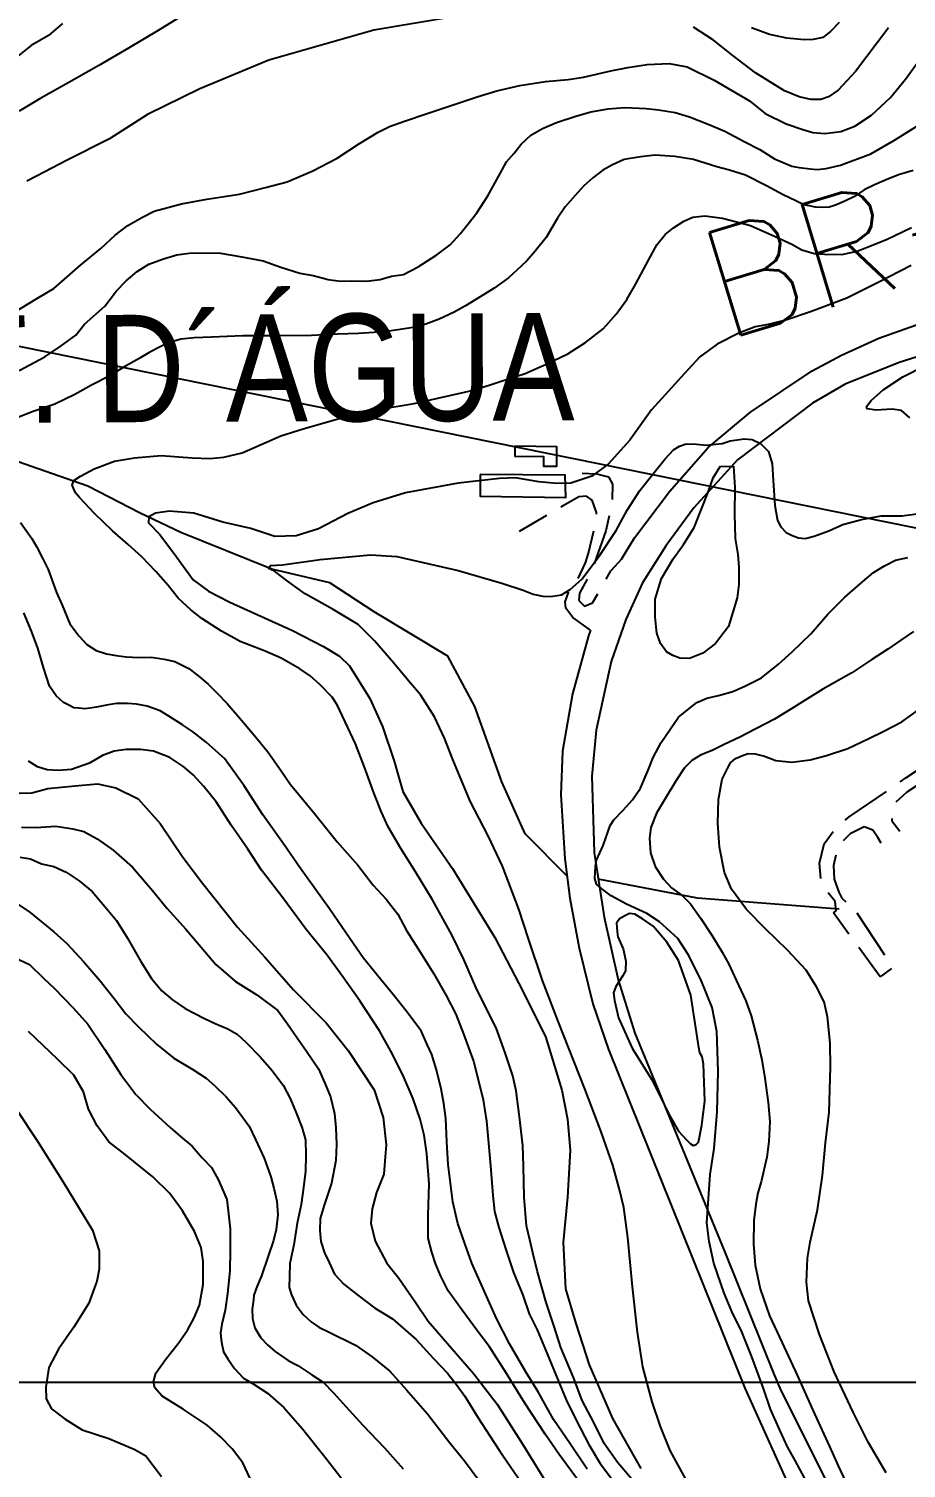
# Model space of a CAD drawing. Header units: millimetres. Extents: x 548366 to 1117317, y 7446967 to 14899125.
# Drawn here: x 552453 to 552780, y 7455383 to 7455919 of the extents above; entities that cross this region are included whole.
import ezdxf

# ---------------------------------------------------------------- set-up
doc = ezdxf.new("R2010")
doc.units = ezdxf.units.MM
doc.header["$MEASUREMENT"] = 0
doc.linetypes.add('MEIO-FIOx2', pattern=[20, 15, -5])
for name, color, linetype in [('AUTO_ESTRADA', 224, 'Continuous'), ('CURVA_INTERMEDIÁRIA', 32, 'Continuous'), ('CURVA_MESTRA', 36, 'Continuous'), ('EDIFICAÇÃO', 7, 'Continuous'), ('MALHA_TM', 8, 'Continuous'), ('RADIAIS', 222, 'Continuous'), ('RIO_PERMANENTE', 4, 'Continuous'), ('RUA_PAV_C_MEIO_FIO', 1, 'MEIO-FIOx2'), ('TXT_EST_TRAT_ÁGUA', 7, 'Continuous')]:
    doc.layers.add(name, color=color, linetype=linetype)
doc.styles.add('ROMANS', font='romans.shx')
doc.styles.add('TXT_PRAIA', font='ARIALN.TTF', dxfattribs={"height": 30})

msp = doc.modelspace()

# ---------------------------------------------------------------- linework, layer by layer
at = {"layer": 'AUTO_ESTRADA', "ltscale": 2.5}
for points in [[(552673.57, 7455721.57), (552678.36, 7455729.56), (552691.41, 7455746.73), (552705.79, 7455763.2), (552721.63, 7455776.28), (552744.56, 7455791.74), (552755.46, 7455797.58), (552769.32, 7455803.86), (552796.73, 7455813.6), (552822.12, 7455821.09), (552868.08, 7455836.07), (553076, 7455899.29), (553164.51, 7455930.46), (553189.95, 7455940.38), (553206.57, 7455948.96), (553224, 7455961.51)], [(553186.84, 7455927), (553156.99, 7455916.15), (553133.16, 7455907.13), (553115.58, 7455901.17), (552853.06, 7455819.52), (552800.14, 7455802.12), (552776.9, 7455794.87), (552756.79, 7455786.81), (552744.64, 7455779.67), (552716.78, 7455758.61), (552700.42, 7455740.75), (552690.15, 7455726.66), (552681.39, 7455712.74), (552675.21, 7455699.07), (552669.67, 7455683.48), (552664.06, 7455657.89), (552662.46, 7455640.7), (552663.33, 7455612.26), (552667.09, 7455588.19), (552672.29, 7455564.84), (552678.47, 7455545.04), (552712.04, 7455463.49), (552730.37, 7455417.73), (552732.5, 7455412.75)], [(552662.04, 7455695.09), (552661.23, 7455693.05), (552655.34, 7455671.36), (552651.57, 7455650.02), (552650.9, 7455633.78), (552652.44, 7455609.96), (552654.26, 7455595.28), (552657.77, 7455576.75), (552662.92, 7455555.95), (552668.73, 7455538.91), (552719.41, 7455412.75)]]:
    msp.add_lwpolyline(points, dxfattribs=at)
at = {"layer": 'AUTO_ESTRADA', "linetype": 'Continuous'}
for points in [[(552719.41, 7455412.75), (552772.2, 7455295.72)], [(552732.5, 7455412.75), (552776.14, 7455325.32)]]:
    msp.add_lwpolyline(points, dxfattribs=at)
at = {"layer": 'CURVA_INTERMEDIÁRIA'}
for points, elevation in [([(552465.39, 7455921.13), (552460.09, 7455916.66), (552453.63, 7455912.87), (552446.19, 7455906.92)], 120), ([(552508.37, 7455923.08), (552501.03, 7455918.52), (552489.97, 7455911.93), (552478.92, 7455905.45), (552467.75, 7455899.18), (552457.33, 7455893.24), (552449.17, 7455888.46)], 110), ([(552754.64, 7455921.51), (552751.34, 7455918.11), (552748.47, 7455915.88), (552744.86, 7455915.13), (552741.62, 7455915.04), (552735.14, 7455915.68), (552728.65, 7455916.96), (552721.95, 7455919.5)], 110), ([(552443.96, 7455811.53), (552455.98, 7455818.86), (552462.14, 7455822.4), (552472.01, 7455831.04), (552479.63, 7455837.34), (552484.98, 7455842.3), (552489.66, 7455845.92), (552494.87, 7455848.89), (552499.43, 7455851.2), (552509.64, 7455853.97), (552519.1, 7455855.67), (552531.33, 7455857.58), (552541.01, 7455860.04), (552549.03, 7455862.09), (552558.6, 7455866.24), (552567.63, 7455870.91), (552575.93, 7455876.43), (552582.94, 7455880.64), (552587.13, 7455882.76), (552592.76, 7455884.67), (552601.16, 7455887.54), (552611.26, 7455890.94), (552620.19, 7455893.91), (552627.06, 7455896.03), (552635.67, 7455898.05), (552645.24, 7455899.53), (552653.64, 7455900.28), (552659.38, 7455901.13), (552669.58, 7455903.46), (552675.92, 7455904.77), (552683.15, 7455905.84), (552691.33, 7455906.26), (552698.03, 7455904.99), (552708.03, 7455899.99), (552721.21, 7455892.35), (552727.06, 7455887.61), (552734.92, 7455883.74), (552741.09, 7455881.62), (552744.75, 7455880.54), (552749.32, 7455880.12), (552755.17, 7455880.86), (552760.38, 7455882.88), (552766.65, 7455887.02), (552773.67, 7455893.5), (552779.3, 7455900.4), (552788.34, 7455912.94)], 90), ([(552449.17, 7455791.88), (552458.74, 7455796.98), (552464.89, 7455800.99), (552470.29, 7455805.06), (552473.6, 7455809.06), (552481.15, 7455815.86), (552485.4, 7455821.49), (552489.12, 7455825.2), (552493.16, 7455828.71), (552497.52, 7455831.47), (552502.95, 7455833.49), (552507.94, 7455834.98), (552512.51, 7455835.51), (552518.47, 7455835.72), (552524.21, 7455835.61), (552532.18, 7455834.23), (552540.05, 7455832.74), (552546.69, 7455830.38), (552553.71, 7455828.15), (552558.7, 7455827.19), (552564.23, 7455825.71), (552568.8, 7455825.17), (552572.95, 7455825.28), (552578.59, 7455825.07), (552583.69, 7455825.71), (552587.84, 7455826.98), (552592.34, 7455827.66), (552597.87, 7455830.53), (552604.78, 7455834.88), (552609.78, 7455838.71), (552613.45, 7455842.74), (552616.42, 7455846.46), (552619.61, 7455850.6), (552623.76, 7455856.97), (552628.33, 7455865.26), (552630.67, 7455869.58), (552633.54, 7455872.87), (552636.2, 7455876.17), (552639.81, 7455879.46), (552644.17, 7455882.01), (552649.28, 7455884.24), (552656.51, 7455886.58), (552662.14, 7455888.17), (552668.52, 7455889.34), (552674.79, 7455889.87), (552682.77, 7455889.44), (552687.29, 7455888.95), (552693.57, 7455887.99), (552698.88, 7455886.4), (552705.79, 7455883.64), (552711.96, 7455880.98), (552719.19, 7455877.16), (552725.04, 7455874.18), (552730.57, 7455870.68), (552736.94, 7455868.02), (552739.71, 7455867.43), (552743.75, 7455867.01), (552746.35, 7455866.77), (552749.75, 7455867.09), (552755.07, 7455868.36), (552766.44, 7455872.61), (552775.16, 7455877.6), (552784.09, 7455883.19)], 80), ([(552782.18, 7455866.34), (552776.65, 7455864.75), (552772.08, 7455862.84), (552767.72, 7455861.03), (552763.89, 7455859.12), (552760.27, 7455856.68), (552756.66, 7455854.87), (552753.26, 7455853.38), (552750.92, 7455852.64), (552748.58, 7455852.53), (552745.82, 7455852.64), (552743.48, 7455853.17), (552741.41, 7455853.62), (552738.43, 7455855), (552733.71, 7455857.32), (552727.48, 7455860.63), (552719.72, 7455864.56), (552713.77, 7455866.48), (552709.09, 7455867.75), (552700.37, 7455870.41), (552693.46, 7455871.58), (552686.02, 7455872.11), (552680.64, 7455871.49), (552674.58, 7455870.43), (552670.22, 7455868.41), (552666.61, 7455866.43), (552662.89, 7455863.67), (552659.48, 7455860.69), (552656.29, 7455857.08), (552652.57, 7455852.83), (552649.7, 7455848.58), (552645.52, 7455841.43), (552641.41, 7455836.26), (552638.22, 7455832.76), (552634.61, 7455829.25), (552631.47, 7455826.32), (552626.15, 7455822.5), (552620.94, 7455819.31), (552615.41, 7455815.92), (552611.16, 7455813.58), (552605.63, 7455811.03), (552600.64, 7455809.12), (552596.7, 7455808.05), (552591.07, 7455807.1), (552585.18, 7455806.31), (552575.61, 7455805.68), (552567.74, 7455805.36), (552558.07, 7455804.93), (552545.1, 7455804.72), (552532.5, 7455804.71), (552520.81, 7455804.29), (552514.43, 7455803.97), (552509.54, 7455803.54), (552505.07, 7455802.27), (552501.78, 7455800.68), (552497.84, 7455798.66), (552493.91, 7455796.32), (552487.96, 7455793.03), (552482.75, 7455789.73), (552476.16, 7455786.34), (552469.88, 7455782.94), (552462.44, 7455779.33), (552454.38, 7455776.61), (552446.51, 7455773.42)], 70), ([(552678.77, 7455377.3), (552672.13, 7455384.99), (552667.13, 7455392.21), (552663.18, 7455400.04), (552658.93, 7455408.22), (552655.64, 7455416.82), (552650.96, 7455427.98), (552648.4, 7455435.82), (552645.42, 7455444.74), (552642.23, 7455456.11), (552640.64, 7455462.69), (552639.36, 7455468.11), (552638.19, 7455473.32), (552637.23, 7455483.92), (552637.02, 7455495.5), (552636.81, 7455503.14), (552635.53, 7455513.87), (552634.26, 7455523.54), (552633.08, 7455529.16), (552630.21, 7455537.76), (552626.92, 7455547), (552619.69, 7455561.34), (552614.87, 7455572.5), (552610.4, 7455581.63), (552603.17, 7455594.68), (552596.79, 7455605.09), (552591.37, 7455613.8), (552586.58, 7455621.87), (552584.14, 7455627.29), (552581.26, 7455634.49), (552577.85, 7455644.15), (552574.45, 7455652.76), (552570.63, 7455661.04), (552567.65, 7455667.31), (552565.73, 7455670.18), (552561.37, 7455674.72), (552557.54, 7455678.12), (552553.72, 7455680.78), (552546.75, 7455684.71), (552540.8, 7455687.26), (552531.55, 7455690.97), (552524.53, 7455694.76), (552517.3, 7455699.43), (552513.15, 7455702.72), (552508.48, 7455707.08), (552504.75, 7455711.75), (552500.08, 7455716.96), (552494.87, 7455722.41), (552489.76, 7455727.09), (552484.02, 7455732.18), (552477.22, 7455738.6), (552471.69, 7455744.54), (552470.2, 7455746.24), (552468.93, 7455749.11), (552469.56, 7455750.92), (552472.01, 7455752.51), (552477.11, 7455755.17), (552484.66, 7455758.03), (552492.21, 7455759.31), (552502.1, 7455760.16), (552513.58, 7455759.31), (552520.28, 7455759.1), (552525.38, 7455759.63), (552532.29, 7455761.22), (552541.33, 7455765.15), (552546.69, 7455767.48), (552554.99, 7455770.14), (552568.38, 7455773.96), (552582.1, 7455777.15), (552596.28, 7455779.59), (552610.1, 7455782.67), (552618.93, 7455784.69), (552628.33, 7455787.7), (552637.69, 7455790.78), (552645.45, 7455794.18), (552653.53, 7455798.11), (552660.12, 7455802.25), (552666.71, 7455807.37), (552671.61, 7455812.81), (552675.57, 7455818.34), (552678.91, 7455824.11), (552683.6, 7455833), (552686.66, 7455838.65), (552689.74, 7455842.47), (552692.93, 7455845.02), (552696.76, 7455847.46), (552700.05, 7455848.95), (552704.52, 7455849.48), (552711.11, 7455848.63), (552721.53, 7455845.87), (552730.78, 7455841.83), (552736.94, 7455838.86), (552740.67, 7455836.85), (552745.24, 7455835.47), (552749.11, 7455835.15), (552755.6, 7455835.04), (552761.34, 7455836.32), (552772.29, 7455840.67), (552781.54, 7455845.1)], 60), ([(552698.23, 7455377.51), (552691.63, 7455389.59), (552688.12, 7455398.51), (552684.93, 7455407.65), (552681.53, 7455420.71), (552679.5, 7455433.65), (552677.59, 7455450.53), (552675.88, 7455468.87), (552674.4, 7455480.13), (552672.91, 7455486.29), (552670.25, 7455495.85), (552665.99, 7455508.31), (552659.93, 7455524.31), (552650.09, 7455549.13), (552644.14, 7455564.63), (552638.92, 7455580.13), (552635.31, 7455591.18), (552629.25, 7455607.22), (552623.83, 7455618.58), (552617.12, 7455631.42), (552610.75, 7455646.92), (552607.56, 7455654.89), (552603.94, 7455662.82), (552598.69, 7455671), (552594.22, 7455676.32), (552588.8, 7455682.9), (552581.57, 7455691.19), (552575.51, 7455697.24), (552566.16, 7455702.87), (552555.74, 7455708.61), (552549.57, 7455713.17), (552544.25, 7455717.06), (552542.02, 7455718.12), (552542.76, 7455719.18), (552547.23, 7455719.5), (552561.26, 7455721.41), (552580.08, 7455723.22), (552589.86, 7455722.58), (552598.09, 7455720.67), (552612.76, 7455717.37), (552629.03, 7455712.59), (552636.9, 7455710.04), (552640.67, 7455708.51), (552644.92, 7455707.66), (552648.01, 7455707.76), (552651.19, 7455708.27), (552654.46, 7455710.29), (552658.82, 7455714.17), (552665.21, 7455722.7), (552671.6, 7455732.32), (552675.7, 7455739.86), (552680.38, 7455747.15), (552685.21, 7455753.21), (552689.85, 7455758.98), (552692.94, 7455762.27), (552695.17, 7455763.65), (552697.61, 7455764.5), (552701.44, 7455764.36), (552705.13, 7455764.02), (552710.98, 7455764.72), (552714.03, 7455765.66), (552719.18, 7455766.36), (552722.22, 7455766.12), (552725.26, 7455764.72), (552728.34, 7455761.63), (552729.64, 7455757.09), (552730.04, 7455750.9), (552730.68, 7455741.56), (552731.63, 7455736.03), (552732.91, 7455733.59), (552734.82, 7455731.57), (552736.84, 7455730.51), (552739.4, 7455729.55), (552741.95, 7455729.34), (552745.35, 7455730.19), (552750.7, 7455732.16), (552756.02, 7455734.5), (552762.93, 7455736.31), (552770.27, 7455737.69), (552777.92, 7455737.69), (552783.66, 7455738.45)], 40), ([(552449.7, 7455735.29), (552453.96, 7455729.23), (552455.66, 7455726.26), (552458.08, 7455721.67), (552460.02, 7455717.76), (552463.1, 7455709.15), (552465.23, 7455704.48), (552468.08, 7455697.52), (552471.58, 7455692.84), (552474.46, 7455689.8), (552477.86, 7455687.57), (552481.79, 7455686.3), (552485.3, 7455685.66), (552489.02, 7455685.24), (552493.81, 7455684.92), (552498.38, 7455685.13), (552503.27, 7455684.39), (552507.2, 7455683.43), (552512.41, 7455680.88), (552516.35, 7455677.8), (552519.64, 7455675.04), (552523.04, 7455671.54), (552526.66, 7455667.82), (552532.72, 7455660.7), (552536.76, 7455655.97), (552541.86, 7455649.81), (552546.75, 7455642.69), (552550.32, 7455637.67), (552559.15, 7455626.86), (552567.66, 7455616.35), (552575.31, 7455607.64), (552581.05, 7455600.2), (552585.84, 7455594.89), (552590.2, 7455589.37), (552593.5, 7455583.33), (552598.71, 7455575.05), (552603.7, 7455567.08), (552608.27, 7455559.01), (552611.89, 7455552.1), (552614.76, 7455544.46), (552618.41, 7455534.57), (552620.32, 7455527.24), (552622.03, 7455520.14), (552623.31, 7455512.28), (552623.94, 7455505.48), (552624.69, 7455495.6), (552625.65, 7455484.56), (552626.29, 7455478.63), (552627.88, 7455472.68), (552630.43, 7455464.39), (552633.3, 7455455.9), (552636.81, 7455447.5), (552639.15, 7455440.49), (552642.13, 7455434.55), (552645.85, 7455425.64), (552649.04, 7455417.78), (552652.98, 7455408.43), (552656.8, 7455400.68), (552661.38, 7455391.76), (552665.64, 7455384.78), (552670.21, 7455378.62)], 70), ([(552744.31, 7455374.57), (552738.25, 7455385.83), (552735.34, 7455390.95), (552732.59, 7455396.95), (552729.06, 7455405.03), (552726.45, 7455412.73), (552722.13, 7455424.47), (552718.08, 7455434.38), (552714.94, 7455440.51), (552711.79, 7455448.17), (552707.89, 7455459.31), (552706.18, 7455467.49), (552705.33, 7455474.4), (552705.76, 7455481.62), (552706.58, 7455492.39), (552708.04, 7455502.07), (552709.21, 7455515.74), (552709.53, 7455530.82), (552709.1, 7455545.69), (552707.29, 7455554.59), (552703.14, 7455565), (552698.36, 7455574.35), (552694.53, 7455580.3), (552687.73, 7455586.46), (552682.94, 7455589.54), (552675.39, 7455593.04), (552669.65, 7455596.12), (552666.15, 7455598.78), (552664.23, 7455600.48), (552663.59, 7455602.6), (552663.8, 7455607.15), (552664.2, 7455609.46), (552666.7, 7455614.94), (552669.33, 7455622.39), (552670.65, 7455624.48), (552674.01, 7455627.97), (552677.6, 7455631.92), (552680.62, 7455636.24), (552683.52, 7455643.03), (552685.37, 7455647.67), (552688.26, 7455653.29), (552691.81, 7455658.38), (552694.74, 7455662.68), (552698.57, 7455665.86), (552701.55, 7455668.2), (552705.27, 7455669.79), (552709.63, 7455670.75), (552714.94, 7455672.34), (552719.51, 7455674.26), (552725.68, 7455677.44), (552731.95, 7455682.52), (552737.06, 7455687.08), (552744.01, 7455693.77), (552750.39, 7455701.07), (552756.55, 7455707.34), (552762.4, 7455712.44), (552767.4, 7455716.58), (552771.54, 7455719.1), (552775.58, 7455721.22), (552780.15, 7455722.18)], 30), ([(552660.75, 7455382.65), (552654.36, 7455392.07), (552648.19, 7455401.1), (552642.45, 7455411.41), (552638.09, 7455418.63), (552631.82, 7455429.36), (552627.03, 7455438.69), (552622.85, 7455447.98), (552617.85, 7455459.34), (552615.19, 7455466.65), (552612.64, 7455474.08), (552610.73, 7455482.16), (552609.02, 7455496.07), (552608.49, 7455504.54), (552608.06, 7455513.25), (552607.32, 7455518.88), (552606.36, 7455524.3), (552604.66, 7455531.31), (552602.85, 7455537.04), (552601.15, 7455540.84), (552598.92, 7455545.94), (552593.18, 7455553.48), (552588.39, 7455559.54), (552583.82, 7455565.17), (552577.34, 7455573.14), (552570.96, 7455582.27), (552564.79, 7455591.39), (552553.94, 7455606.36), (552547.71, 7455615.53), (552539.95, 7455626.37), (552533.04, 7455637.17), (552528.89, 7455642.91), (552525.7, 7455647.37), (552522.41, 7455650.13), (552518.9, 7455653.42), (552513.8, 7455657.35), (552510.07, 7455659.85), (552504.97, 7455663.14), (552501.67, 7455665.06), (552496.89, 7455666.86), (552492.85, 7455667.6), (552489.55, 7455667.82), (552485.41, 7455667.82), (552481.79, 7455667.18), (552478.07, 7455666.44), (552475.52, 7455666.12), (552473.61, 7455665.8), (552471.48, 7455666.12), (552469.57, 7455666.22), (552467.68, 7455667.22), (552465.66, 7455668.17), (552463, 7455670.72), (552460.55, 7455674.23), (552458.32, 7455681.22), (552456.19, 7455688.44), (552453.85, 7455694.81), (552450.98, 7455701.61)], 80), ([(552782.28, 7455694.7), (552777.6, 7455691.4), (552772.71, 7455688), (552766.76, 7455684.18), (552759.32, 7455679.19), (552748.54, 7455673.19), (552741.95, 7455669.05), (552736.63, 7455665.76), (552730.46, 7455661.93), (552723.55, 7455658.43), (552717.6, 7455655.24), (552711.75, 7455652.59), (552707.5, 7455650.46), (552702.93, 7455648.55), (552699.74, 7455646.64), (552696.97, 7455643.88), (552693.85, 7455639.17), (552689.91, 7455632.51), (552686.63, 7455627.02), (552684.52, 7455621.67), (552683.98, 7455617.67), (552684.32, 7455612.25), (552686.02, 7455607.05), (552689.21, 7455602.37), (552692.19, 7455599.21), (552696.13, 7455596.34), (552699.21, 7455593.26), (552703.14, 7455587.73), (552707.18, 7455581.47), (552711.01, 7455575.2), (552713.46, 7455570.74), (552716.22, 7455564.79), (552719.83, 7455557.04), (552721.86, 7455551.43), (552724.2, 7455542.4), (552725.79, 7455535.07), (552726.96, 7455528.27), (552728.13, 7455519.24), (552728.77, 7455512.13), (552728.45, 7455504.73), (552727.71, 7455498.88), (552725.58, 7455489.64), (552724.3, 7455485.61), (552723.56, 7455481.36), (552722.82, 7455475.3), (552722.71, 7455466.4), (552723.35, 7455458.65), (552725.16, 7455449.83), (552728.67, 7455439.74), (552733.34, 7455429.65), (552738.98, 7455417.68), (552745.36, 7455403.23), (552750.99, 7455391.01), (552754.19, 7455383.91), (552758.87, 7455374.04)], 20), ([(552772.1, 7455381.3), (552765.36, 7455392.73), (552759.82, 7455403.87), (552752.8, 7455418.84), (552747.27, 7455432.84), (552743.23, 7455445.37), (552742.49, 7455452.27), (552742.81, 7455461.2), (552743.76, 7455467.14), (552746.52, 7455479.23), (552748.44, 7455491.98), (552749.55, 7455504.16), (552750.88, 7455515.63), (552751.41, 7455532.42), (552751.31, 7455541.34), (552750.24, 7455551.11), (552749.07, 7455556.72), (552746.2, 7455562.24), (552742.37, 7455568.51), (552735.36, 7455575.94), (552727.17, 7455583.91), (552720.05, 7455591.13), (552714.52, 7455598.67), (552711.86, 7455604.82), (552710.05, 7455614.27), (552709.41, 7455623.3), (552709.67, 7455632.05), (552710.99, 7455639.68), (552712.96, 7455643.6), (552714.09, 7455645.71), (552716.01, 7455647.3), (552718.56, 7455648.47), (552720.68, 7455649.22), (552723.34, 7455649.11), (552726.74, 7455648.15), (552731, 7455646.56), (552736.95, 7455646.03), (552743.86, 7455646.88), (552749.85, 7455648.41), (552757.83, 7455651.07), (552765.59, 7455654.78), (552771.01, 7455657.33), (552777.92, 7455660.94), (552784.09, 7455665.41)], 10), ([(552657.56, 7455378.3), (552650.33, 7455388.07), (552645.11, 7455395.69), (552637.56, 7455407.16), (552630.65, 7455418.2), (552624.34, 7455428.22), (552620.09, 7455433.85), (552613.81, 7455442.35), (552608.92, 7455449.04), (552606.16, 7455454.78), (552604.24, 7455459.24), (552602.86, 7455463.46), (552601.58, 7455468.67), (552601.58, 7455477.27), (552601.9, 7455488.95), (552601.05, 7455500.11), (552600.09, 7455507.09), (552598.6, 7455513.04), (552595.94, 7455520.58), (552592.12, 7455529.5), (552587.65, 7455538.32), (552583.4, 7455545.84), (552576.06, 7455557.1), (552569.79, 7455566.02), (552563.83, 7455574.2), (552556.07, 7455583.65), (552547.39, 7455595.46), (552539.42, 7455605.76), (552534.31, 7455613.51), (552528.15, 7455622.54), (552522.62, 7455631.22), (552517.84, 7455637.06), (552514.11, 7455641.1), (552510.5, 7455644.18), (552505.29, 7455647.69), (552499.23, 7455650.02), (552494.34, 7455650.66), (552489.02, 7455650.66), (552484.56, 7455650.02), (552480.2, 7455648.43), (552475.42, 7455645.56), (552468.74, 7455643.26), (552463.75, 7455642.84), (552459.6, 7455643.15), (552455.99, 7455644.22), (552452.69, 7455646.34)], 90), ([(552450.14, 7455621.7), (552455.45, 7455621.59), (552462.9, 7455622.12), (552469.17, 7455621.17), (552473.29, 7455620.2), (552478.29, 7455617.44), (552484.24, 7455613.19), (552491.36, 7455606.82), (552498.81, 7455598.11), (552504.33, 7455591.42), (552511.24, 7455583.79), (552516.99, 7455577), (552522.51, 7455570.62), (552529.74, 7455564.25), (552537.72, 7455559.26), (552545.58, 7455553.42), (552549.2, 7455548.55), (552552.71, 7455543.35), (552556.18, 7455538.32), (552560.65, 7455531.73), (552562.99, 7455526.42), (552565.11, 7455521.32), (552566.6, 7455515.16), (552567.13, 7455509.74), (552567.45, 7455503.58), (552567.14, 7455497.56), (552565.54, 7455489.17), (552562.78, 7455480.99), (552561.34, 7455476.05), (552561.23, 7455471.49), (552561.55, 7455467.45), (552562.93, 7455463.2), (552564.63, 7455459.59), (552566.71, 7455455.2), (552570.12, 7455451.59), (552575.33, 7455447.45), (552581.49, 7455442.77), (552588.19, 7455438.63), (552597.12, 7455430.88), (552603.49, 7455423.91), (552608.7, 7455418.39), (552612.31, 7455413.82), (552615.18, 7455409.79), (552620.2, 7455401.8), (552624.55, 7455395.01), (552628.28, 7455389.27), (552637.57, 7455375.83)], 110), ([(552449.61, 7455610.54), (552453.43, 7455609.91), (552457.58, 7455608.1), (552462.15, 7455607.15), (552466.73, 7455605.05), (552471.51, 7455601.75), (552476.37, 7455597.79), (552481.16, 7455592.27), (552485.41, 7455586.98), (552489.56, 7455580.4), (552494.55, 7455571.69), (552498.49, 7455565.42), (552502.31, 7455560.85), (552506.35, 7455557.45), (552511.03, 7455554.16), (552518.26, 7455550.44), (552522.2, 7455548.66), (552526.98, 7455546.64), (552530.39, 7455544.62), (552533.79, 7455541.54), (552539.1, 7455536.13), (552543.36, 7455531.24), (552547.5, 7455525.72), (552550.27, 7455520.41), (552552.39, 7455515.41), (552554.53, 7455510.01), (552555.8, 7455505.34), (552556.02, 7455499.6), (552555.91, 7455493.66), (552555.06, 7455487.6), (552554.21, 7455481.23), (552552.72, 7455474.22), (552551.55, 7455466.15), (552549.96, 7455459.27), (552549.85, 7455454.39), (552549.75, 7455450.35), (552550.6, 7455447.59), (552552.41, 7455443.66), (552554.96, 7455440.26), (552557.93, 7455437.5), (552560.8, 7455435.58), (552564.42, 7455433.78), (552574.47, 7455428.8), (552580.63, 7455424.45), (552587.22, 7455419.13), (552593.5, 7455412.12), (552601.26, 7455403.2), (552609.66, 7455392.47), (552615.08, 7455385.78), (552620.41, 7455378.54)], 120), ([(552444.08, 7455596.23), (552453.33, 7455589.96), (552462.16, 7455582.74), (552466.94, 7455578.38), (552473.21, 7455571.69), (552479.35, 7455564.57), (552484.56, 7455557.98), (552488.92, 7455552.25), (552493.71, 7455547.39), (552500.41, 7455540.91), (552506.78, 7455535.7), (552513.91, 7455531.45), (552518.9, 7455528.27), (552522.09, 7455525.4), (552526.35, 7455521.36), (552529.75, 7455517.33), (552534.85, 7455510.42), (552537.2, 7455505.45), (552540.49, 7455498.44), (552542.94, 7455491.53), (552544.11, 7455487.28), (552545.17, 7455482.4), (552545.6, 7455477.3), (552544.96, 7455471.88), (552543.9, 7455467.74), (552541.99, 7455461.93), (552539.44, 7455454.7), (552537.73, 7455450.56), (552536.56, 7455447.48), (552536.46, 7455445.68), (552536.03, 7455442.17), (552536.14, 7455438.77), (552536.99, 7455435.27), (552539.22, 7455431.55), (552541.67, 7455428.89), (552544.54, 7455426.45), (552549.43, 7455423.16), (552552.94, 7455421.27), (552558.15, 7455417.76), (552562.4, 7455415), (552566.34, 7455410.96), (552570.85, 7455405.96), (552577.23, 7455399.06), (552585.31, 7455390.56), (552592.22, 7455382.72)], 130), ([(552694.74, 7455572.12), (552690.39, 7455578.92), (552685.28, 7455584.87), (552681.35, 7455587.63), (552678.48, 7455589.33), (552676.46, 7455589.65), (552674.97, 7455588.9), (552672.84, 7455587.63), (552671.63, 7455586), (552671.78, 7455584.55), (552671.89, 7455582.74), (552672.21, 7455580.94), (552674.12, 7455576.47), (552675.18, 7455571.8), (552675.08, 7455568.19), (552673.93, 7455566.2), (552671.42, 7455562.37), (552670.58, 7455560.04), (552670.93, 7455557.16), (552672.42, 7455550.79), (552677.52, 7455539.43), (552684.75, 7455527.85), (552691.66, 7455514.04), (552694.75, 7455508.55), (552697.72, 7455505.26), (552699.21, 7455503.77), (552700.28, 7455503.24), (552701.34, 7455503.56), (552702.19, 7455504.41), (552703.47, 7455510.75), (552704.53, 7455519.88), (552704.1, 7455533.48), (552703.57, 7455536.24), (552702.72, 7455537.73), (552702.3, 7455539.64), (552701.02, 7455548.67), (552699.32, 7455559.16), (552694.74, 7455572.12)], 40), ([(552447.27, 7455573.39), (552453.01, 7455570.63), (552458.44, 7455565.35), (552462.26, 7455561.73), (552469.28, 7455554.41), (552474.81, 7455548.35), (552481.06, 7455538.99), (552487.12, 7455529.65), (552492.64, 7455522.21), (552497.96, 7455516.69), (552505.4, 7455509.89), (552509.24, 7455506.51), (552513.6, 7455502.9), (552517.32, 7455498.65), (552520.82, 7455495.04), (552523.27, 7455490.58), (552524.65, 7455487.39), (552526.52, 7455483.11), (552527.1, 7455478.79), (552527.84, 7455472.09), (552527.84, 7455464.02), (552527.63, 7455456.51), (552526.78, 7455448.01), (552525.93, 7455441.85), (552524.66, 7455436.65), (552524.23, 7455433.46), (552524.44, 7455430.8), (552524.76, 7455428.68), (552525.3, 7455426.34), (552526.89, 7455423.69), (552529.44, 7455420.1), (552532.74, 7455416.49), (552536.35, 7455414.36), (552541.67, 7455410.96), (552547.84, 7455405.55), (552554.75, 7455397.69), (552563.04, 7455387.28), (552569.1, 7455379.44)], 140), ([(552448.23, 7455516.61), (552455.99, 7455504.82), (552465.67, 7455489.42), (552471.62, 7455479.65), (552476.52, 7455471.7), (552478.96, 7455463.95), (552478.97, 7455457.16), (552478.09, 7455452.6), (552475.15, 7455444.5), (552469.56, 7455435.52), (552463.87, 7455427.33), (552460.24, 7455420.54), (552459.08, 7455413.21), (552459.29, 7455408.85), (552461.21, 7455405.13), (552466.31, 7455401.2), (552472.69, 7455397.27), (552482.58, 7455394.09), (552492.23, 7455389.93), (552496.38, 7455387.62), (552502.23, 7455379.95)], 160)]:
    msp.add_lwpolyline(points, dxfattribs=dict(at, elevation=elevation))
at = {"layer": 'CURVA_INTERMEDIÁRIA', "elevation": 40}
msp.add_lwpolyline([(552715.21, 7455756.17), (552715.79, 7455748.28), (552715.61, 7455738.35), (552715.9, 7455729.25), (552716.86, 7455723.3), (552717.28, 7455718.5), (552717.26, 7455712.14), (552716.63, 7455707.18), (552713.35, 7455696.52), (552708.56, 7455690.16), (552703.88, 7455686.55), (552698.89, 7455684.64), (552695.27, 7455684.75), (552692.62, 7455685.7), (552690.28, 7455687.08), (552688.04, 7455690.16), (552686.66, 7455693.99), (552686.13, 7455700.04), (552686.13, 7455706.73), (552688.47, 7455714.38), (552692.83, 7455721.71), (552696.66, 7455727.01), (552700.55, 7455733.33), (552703.51, 7455740.62), (552705.78, 7455746.51), (552707.71, 7455751.86), (552710.28, 7455756.07), (552710.28, 7455756.07)], close=True, dxfattribs=at)
at = {"layer": 'CURVA_MESTRA'}
for points, elevation in [([(552610.83, 7455923.53), (552581.34, 7455918.63), (552557, 7455911.73), (552542.22, 7455907.41), (552516.45, 7455896.74), (552496.99, 7455887.21), (552482.83, 7455878.2), (552466.8, 7455870.11), (552458.72, 7455865.9), (552452.04, 7455862.33)], 100), ([(552773.03, 7455919.49), (552760.7, 7455903.19), (552754.23, 7455896.28), (552750.63, 7455893.84), (552747.76, 7455892.83), (552744.03, 7455892.82), (552739.73, 7455893.82), (552734.27, 7455895.97), (552723.38, 7455902.7), (552715.06, 7455909.15), (552707.81, 7455914.94), (552700.37, 7455919.72)], 100), ([(552781.37, 7455830.93), (552768.85, 7455824.45), (552757.51, 7455818.79), (552743.96, 7455813.69), (552735.14, 7455810.72), (552728.12, 7455809.02), (552723.34, 7455808.17), (552717.19, 7455805.72), (552709.2, 7455801.62), (552702.71, 7455796.91), (552696.97, 7455790.75), (552689.74, 7455782.85), (552684.77, 7455777.24), (552676.66, 7455765.95), (552668.52, 7455756.95), (552662.46, 7455752.49), (552654.7, 7455749.94), (552649.49, 7455749.73), (552642.75, 7455750.41), (552634.12, 7455751.9), (552628.07, 7455751.68), (552612.66, 7455749.91), (552593.05, 7455746.34), (552581.04, 7455742.55), (552571.58, 7455738.62), (552560.74, 7455732.83), (552552.33, 7455730.23), (552544.46, 7455730.02), (552535.48, 7455733.03), (552525.06, 7455735.37), (552514.22, 7455738.77), (552505.18, 7455739.51), (552499.97, 7455738.66), (552497.52, 7455737.39), (552497.42, 7455735.16), (552501.56, 7455730.8), (552507.84, 7455722.41), (552514, 7455713.91), (552519.75, 7455709.63), (552527.72, 7455705.59), (552550.95, 7455695.01), (552562.54, 7455689.06), (552568.5, 7455685.45), (552572.22, 7455681.84), (552579.87, 7455669.64), (552584.55, 7455659.24), (552588.81, 7455646.38), (552592.1, 7455635.02), (552598.91, 7455623.25), (552610.61, 7455606.36), (552626.38, 7455580.66), (552635.32, 7455563.57), (552645.2, 7455543.81), (552651.27, 7455523.75), (552653.39, 7455513.02), (552654.46, 7455501.44), (552653.39, 7455483.92), (552651.8, 7455467.05), (552652.65, 7455449.84), (552656.59, 7455436.88), (552661.48, 7455421.5), (552670.21, 7455401.56), (552680.68, 7455382.9)], 50), ([(552780.89, 7455774.18), (552777.84, 7455776.96), (552774.35, 7455777.4), (552768.44, 7455777.05), (552765.04, 7455777.58), (552764.77, 7455778.48), (552766.47, 7455780.62), (552770.95, 7455784.65), (552778.29, 7455789.51), (552786.35, 7455793.54)], 50), ([(552449.16, 7455634.44), (552453.9, 7455634.6), (552459.93, 7455636.17), (552470.1, 7455637.14), (552478.39, 7455637.84), (552485.2, 7455636.35), (552493.49, 7455632.31), (552501.68, 7455623.18), (552510.18, 7455610.54), (552517.52, 7455600.87), (552530.49, 7455584.54), (552540.69, 7455573.28), (552551.39, 7455561.13), (552563.51, 7455548.92), (552571.7, 7455538.53), (552581.38, 7455523.87), (552584.78, 7455513.57), (552585.95, 7455503.48), (552585.53, 7455498.94), (552585, 7455492.57), (552582.34, 7455485.66), (552580.64, 7455479.61), (552580.21, 7455474.3), (552581.81, 7455467.5), (552586.17, 7455459.34), (552590.64, 7455453.82), (552596.7, 7455445.01), (552601.59, 7455437.78), (552610.29, 7455427.53), (552618.6, 7455418.16), (552627.21, 7455406.8), (552636.82, 7455391.86), (552645.33, 7455377.85)], 100), ([(552536.14, 7455377.31), (552532.53, 7455384.94), (552528.59, 7455390.25), (552524.23, 7455394.71), (552519.24, 7455398.96), (552510.31, 7455405.02), (552502.44, 7455409.8), (552499.68, 7455412.98), (552499.25, 7455415.11), (552500.07, 7455418.43), (552503.75, 7455423.51), (552508.42, 7455429.44), (552511.95, 7455434.39), (552514.35, 7455439.05), (552516.36, 7455443.66), (552517.75, 7455451.41), (552517.75, 7455460.01), (552517, 7455465.19), (552514.45, 7455471.14), (552510.09, 7455478.79), (552505.3, 7455485.26), (552499.03, 7455491.53), (552488.72, 7455499.82), (552482.66, 7455504.49), (552478.32, 7455510.56), (552475.03, 7455516.72), (552473.11, 7455523.18), (552469.6, 7455529.34), (552463.54, 7455535.39), (552452.69, 7455545.59)], 150)]:
    msp.add_lwpolyline(points, dxfattribs=dict(at, elevation=elevation))
at = {"layer": 'EDIFICAÇÃO', "ltscale": 2.5}
for points in [[(552633.82, 7455763.68), (552633.82, 7455759.93), (552644.51, 7455759.79), (552644.51, 7455756.19), (552649.51, 7455756.19), (552649.51, 7455763.4)], [(552620.84, 7455753.11), (552620.84, 7455745.09), (552652.76, 7455744.52), (552652.57, 7455752.83)]]:
    msp.add_lwpolyline(points, close=True, dxfattribs=at)
at = {"layer": 'MALHA_TM'}
msp.add_lwpolyline([(549360, 7455415), (559365, 7455415)], dxfattribs=at)
at = {"layer": 'RADIAIS', "linetype": 'Continuous', "ltscale": 2.5}
msp.add_lwpolyline([(559262.31, 7454419.92), (549465.15, 7456405.57)], dxfattribs=at)
for radius in [4998.2, 3998.56, 2998.91, 1999.28]:
    msp.add_circle((554363.71, 7455412.75), radius, dxfattribs=at)
at = {"layer": 'RIO_PERMANENTE'}
for points in [[(552653.25, 7455603.45), (552637.63, 7455619.25), (552628.98, 7455638.67), (552618.9, 7455666.73), (552608.81, 7455685.44), (552581.43, 7455701.99), (552564.86, 7455712.78), (552543.25, 7455717.82), (552509.39, 7455731.49), (552494.26, 7455738.68), (552474.8, 7455748.75), (552445.98, 7455758.83)], [(552754.61, 7455591.16), (552701.9, 7455595.37), (552664.87, 7455602.42)]]:
    msp.add_lwpolyline(points, dxfattribs=at)
at = {"layer": 'RUA_PAV_C_MEIO_FIO', "ltscale": 1.25, "flags": 128}
for points in [[(552770.3, 7455615.77), (552769.04, 7455617.87), (552767.17, 7455620.65), (552763.97, 7455621.86), (552758.66, 7455619.25), (552754.17, 7455614.76), (552752.44, 7455607.51), (552752.79, 7455602.33), (552754.52, 7455597.5), (552755.56, 7455595.29), (552757.28, 7455593.7), (552758.66, 7455593.7), (552774.57, 7455569.53), (552769.85, 7455565.98), (552752.44, 7455589.9), (552753.48, 7455590.59), (552753.13, 7455594.04), (552748, 7455600.39), (552747.31, 7455608.33), (552749.04, 7455615.58), (552753.53, 7455621.8), (552758.38, 7455625.6), (552779.46, 7455640.1), (552821.99, 7455668.41), (552830.29, 7455672.21), (552834.09, 7455672.21), (552836.51, 7455670.83), (552842.73, 7455668.07), (552848.96, 7455666), (552851.38, 7455666.34), (552869.7, 7455676.01), (552895.46, 7455692.07), (552923.12, 7455707.95), (552967.72, 7455734.89), (553003.13, 7455753.35), (553042.26, 7455771.42), (553108.23, 7455797.55), (553200.88, 7455832.57), (553235.38, 7455845.13), (553259.18, 7455853.94), (553259.99, 7455856.08), (553259.99, 7455856.08), (553259.83, 7455858.93), (553257.91, 7455863.43), (553257.91, 7455866.39), (553258.65, 7455870.83), (553261.62, 7455874.54), (553266.81, 7455878.24), (553276.44, 7455884.16), (553287.69, 7455892.6), (553300.29, 7455904.11), (553306.74, 7455911.29), (553312.06, 7455924.78), (553315.15, 7455932.29), (553322.47, 7455946.93), (553332.26, 7455972.12), (553333.36, 7455975.42), (553335.26, 7455980.58), (553338.04, 7455990.64), (553338.04, 7456005.84), (553336.65, 7456034.58), (553335.88, 7456041.56), (553335.88, 7456041.56)], [(552658.92, 7455753.56), (552664.27, 7455753.38), (552668.72, 7455752.31), (552670.15, 7455749.47), (552669.97, 7455741.99), (552667.65, 7455732.19), (552662.31, 7455716.88), (552657.85, 7455708.86), (552657.67, 7455706.19), (552659.79, 7455704.13), (552662.7, 7455705.29), (552669.57, 7455717.18), (552673.81, 7455721.84)], [(552662.04, 7455695.09), (552655.44, 7455699.82), (552652.82, 7455703.3), (552652.5, 7455705.66), (552653.75, 7455709.22), (552656.78, 7455713.14), (552660.17, 7455720.26), (552661.24, 7455723.82), (552664.27, 7455736.82), (552664.27, 7455738.96), (552662.66, 7455743.59), (552660.52, 7455745.01), (552657.67, 7455744.84), (552635.39, 7455731.84)], [(552808.16, 7455512.04), (552809.65, 7455512.27), (552814.58, 7455514.43), (552887.98, 7455560.99), (552896.39, 7455567.83), (552897.27, 7455568.9), (552898.51, 7455570.51), (552898.89, 7455571.9), (552899.09, 7455574.23), (552880.79, 7455601.51), (552861.94, 7455629.31), (552861.94, 7455629.31), (552861.94, 7455629.31), (552845.51, 7455653.45), (552837.84, 7455663.79), (552834.39, 7455666.07), (552829.82, 7455666.68), (552822.62, 7455663.79), (552814.67, 7455658.27), (552812.25, 7455653.09), (552812.25, 7455650.67), (552814.33, 7455647.56), (552817.44, 7455646.18), (552820.5, 7455647.42), (552831.96, 7455655.51), (552834.03, 7455656.2), (552836.45, 7455654.82), (552845.64, 7455639.67), (552845.1, 7455636.28), (552842.28, 7455634.26), (552841.99, 7455631.34), (552842.33, 7455627.88), (552844.06, 7455625.12), (552847.52, 7455620.63), (552861.69, 7455600.95), (552838.05, 7455585.29), (552822.97, 7455607.16), (552822.97, 7455607.16), (552831.96, 7455612.34), (552838.43, 7455616.71), (552839.26, 7455619.7), (552838.63, 7455625.13), (552834.62, 7455627.93), (552829.64, 7455627.11), (552827.81, 7455623.74), (552826.77, 7455621.32), (552818.59, 7455634.54), (552808.87, 7455648.2), (552805.91, 7455650.66), (552802.23, 7455648.95), (552793.93, 7455644.11), (552779.75, 7455634.79), (552775.61, 7455630.99), (552774.22, 7455626.85), (552774.22, 7455624.08), (552777.18, 7455620.29)]]:
    msp.add_lwpolyline(points, dxfattribs=at)

# ---------------------------------------------------------------- texts
at = {"layer": 'AUTO_ESTRADA', "color": 7, "style": 'ROMANS'}
msp.add_text('BR-101', height=40, rotation=16.8519, dxfattribs=at).set_placement((552711.37, 7455802.98))
at = {"layer": 'TXT_EST_TRAT_ÁGUA', "color": 8, "style": 'TXT_PRAIA'}
msp.add_text('E.T. D´ÁGUA', height=40, rotation=0.2524, dxfattribs=at).set_placement((552381.14, 7455772.12))

doc.saveas('drawing.dxf')
